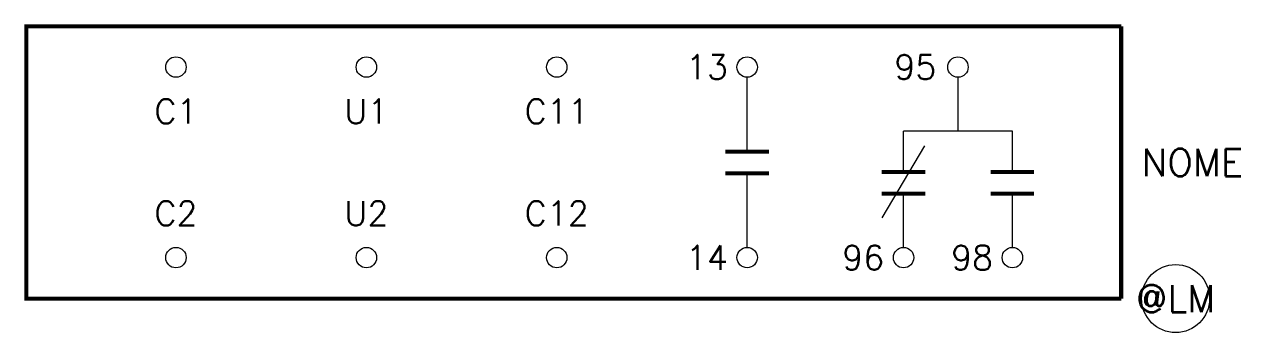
# Model space of a CAD drawing. Header units: millimetres. Extents: x 0 to 89.4, y 0 to 22.7.
import ezdxf
from ezdxf.enums import TextEntityAlignment as Align

# ---------------------------------------------------------------- set-up
doc = ezdxf.new("R2010")
doc.units = ezdxf.units.MM
doc.styles.add('Romans', font='romans.shx')

msp = doc.modelspace()

# ---------------------------------------------------------------- linework, layer by layer
for p, q in [((53.15, 13.3), (53.15, 18.762)), ((72.65, 14.805), (64.65, 14.805)), ((64.65, 11.805), (64.65, 14.805)), ((72.65, 11.805), (72.65, 14.805))]:
    msp.add_line(p, q)
at = {"ltscale": 10}
msp.add_line((66.181, 13.737), (63.063, 8.443), dxfattribs=at)
at = {"color": 5, "const_width": 0.3}
for points in [[(80.65, 2.5), (0.15, 2.5), (0.15, 22.5), (80.65, 22.5)], [(80.65, 2.5), (80.65, 22.5)]]:
    msp.add_lwpolyline(points, dxfattribs=at)
for points in [[(68.65, 18.762), (68.65, 14.805)], [(53.15, 6.265), (53.15, 11.7)], [(64.65, 6.262), (64.65, 10.205)], [(72.65, 6.262), (72.65, 10.205)]]:
    msp.add_lwpolyline(points)
at = {"const_width": 0.3}
for points in [[(54.75, 13.3), (51.55, 13.3)], [(54.75, 11.7), (51.55, 11.7)], [(63.05, 11.805), (66.25, 11.805)], [(74.25, 11.805), (71.05, 11.805)], [(63.05, 10.205), (66.25, 10.205)], [(74.25, 10.205), (71.05, 10.205)]]:
    msp.add_lwpolyline(points, dxfattribs=at)
for centre, radius in [((11.15, 19.512), 0.75), ((25.15, 19.512), 0.75), ((39.15, 19.512), 0.75), ((53.15, 19.512), 0.75), ((68.65, 19.512), 0.75), ((11.15, 5.512), 0.75), ((25.15, 5.512), 0.75), ((39.15, 5.512), 0.75), ((53.15, 5.515), 0.75), ((64.65, 5.512), 0.75), ((72.65, 5.512), 0.75), ((84.65, 2.5), 2.5), ((84.65, 2.5), 2.5)]:
    msp.add_circle(centre, radius)

# ---------------------------------------------------------------- texts
at = {"color": 7, "style": 'Romans', "flags": 4}
for tag, text, height, p in [('13', '13', 1.8, (50.19, 19.512)), ('95', '95', 1.8, (65.514, 19.512)), ('C1', 'C1', 1.8, (11.15, 16.26)), ('U1', 'U1', 1.8, (25.15, 16.26)), ('C11', 'C11', 1.8, (39.15, 16.26)), ('C2', 'C2', 1.8, (11.15, 8.76)), ('U2', 'U2', 1.8, (25.15, 8.76)), ('C12', 'C12', 1.8, (39.15, 8.76)), ('14', '14', 1.8, (50.19, 5.515)), ('96', '96', 1.8, (61.68, 5.512)), ('98', '98', 1.8, (69.69, 5.512)), ('@LM', '@LM', 2, (84.65, 2.5))]:
    msp.add_attdef(tag, text=text, height=height, dxfattribs=at).set_placement(p, align=Align.MIDDLE_CENTER)
msp.add_attdef('NOME', text='NOME', height=2, dxfattribs=at).set_placement((82.15, 12.5), align=Align.MIDDLE_LEFT)

doc.saveas('drawing.dxf')
